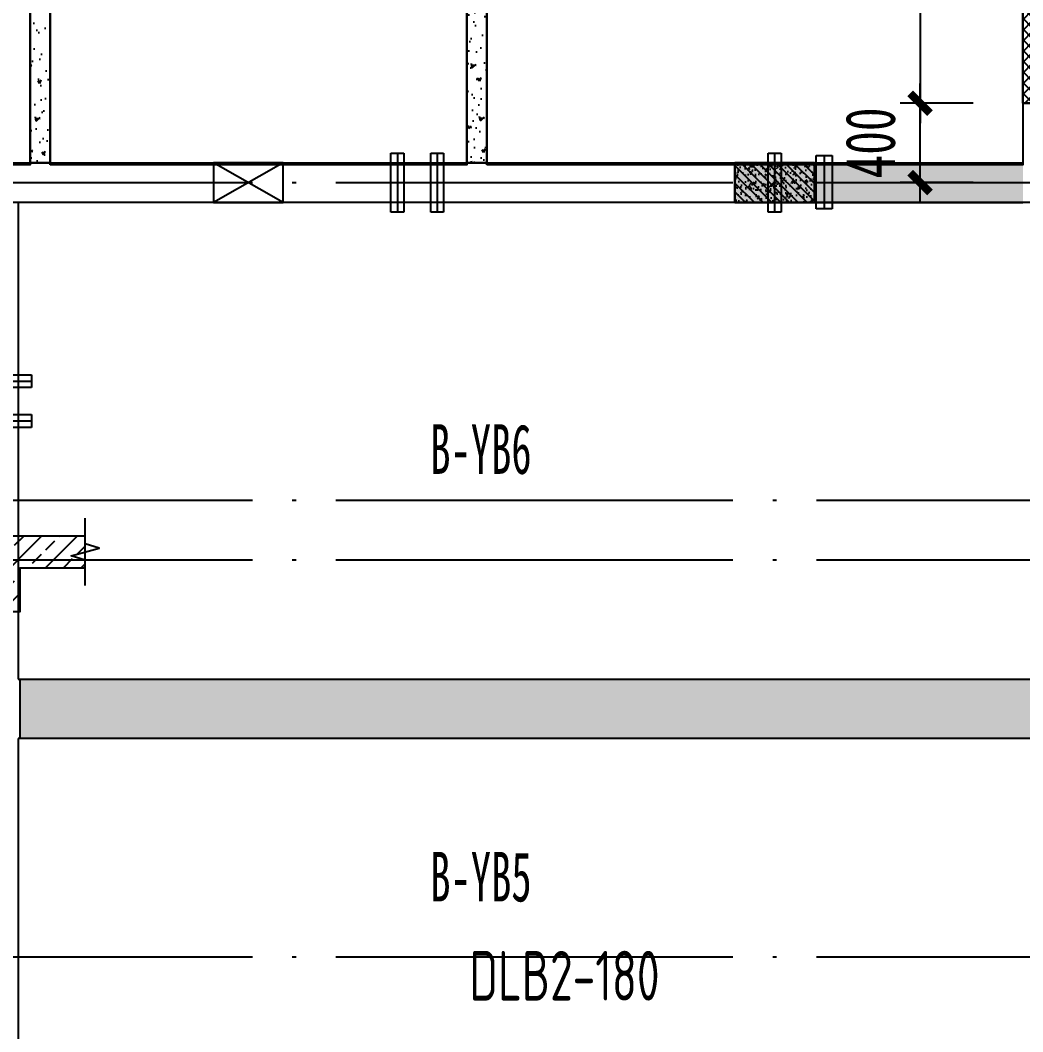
# Model space of a CAD drawing. Extents: x -3200781797 to -8106663, y 494714 to 1244925.
# Drawn here: x -8146250 to -8141201, y 931048 to 936143 of the extents above; entities that cross this region are included whole.
import ezdxf
from ezdxf.enums import TextEntityAlignment as Align
from ezdxf.xclip import XClip

# ---------------------------------------------------------------- set-up
doc = ezdxf.new("R2010")
doc.units = 0
doc.header["$LTSCALE"] = 1000
doc.header["$MEASUREMENT"] = 0
doc.header["$XCLIPFRAME"] = 0
for name, pattern in [('120-墙体$0$CENTER2', [1.125, 0.75, -0.125, 0.125, -0.125]), ('120-墙体$0$CONTINOUS', [0]), ('3#-轴线$0$DOTE', [2.42, 2, -0.2, 0.02, -0.2]), ('3#4#5#$0$DASH', [0.35, 0.25, -0.1]), ('DASH', [0.35, 0.25, -0.1])]:
    doc.linetypes.add(name, pattern=pattern)
doc.layers.get('Defpoints').update_dxf_attribs({"color": 30, "linetype": 'DASH'})
for name, color, linetype in [('120-墙体$0$DUCT-排烟中心线', 5, '120-墙体$0$CENTER2'), ('120-墙体$0$DUCT-排烟管', 2, 'Continuous'), ('120-墙体$0$DUCT-送风中心线', 5, '120-墙体$0$CENTER2'), ('120-墙体$0$DUCT-送风管', 4, 'Continuous'), ('120-墙体$0$S-SLAB-HOLE', 5, 'Continuous'), ('120-墙体$0$S-WALL', 40, 'Continuous'), ('120-墙体$0$S-WALL-BEAM', 120, 'Continuous'), ('120-墙体$0$S-WALL-COLU', 252, '120-墙体$0$CONTINOUS'), ('120-墙体$0$S-WALL-COLU-HATC', 16, 'Continuous'), ('120-墙体$0$S-WALL-HATC', 253, 'Continuous'), ('120-墙体$0$提结构条件', 7, 'Continuous'), ('120-墙体$0$暖-首层和标准层暖通套管_TZ$0$H-暖洞-剪力墙', 6, 'Continuous'), ('120-墙体$0$暖-首层和标准层暖通套管_TZ$0$H-暖洞-穿梁', 3, 'Continuous'), ('3#-轴线$0$A-ANNO-DOTE', 10, '3#-轴线$0$DOTE'), ('3#4#5#$0$DIM', 3, 'Continuous'), ('3#4#5#$0$PC-SLAB', 6, '3#4#5#$0$DASH'), ('3#4#5#$0$S-ANNO-TEXT', 7, 'Continuous'), ('3#4#5#$0$S-PC-FQ-WYQ', 4, 'Continuous'), ('3#4#5#$0$S-PC-SLAB', 6, 'Continuous'), ('3#4#5#$0$S-WALL-HATC', 253, 'Continuous'), ('3#4#5#模板$0$S-SLAB-TEXT', 120, 'Continuous'), ('3#4#5#模板$0$南北楼-结构布置-地上 -新修改$0$S-ANNO-THIN', 3, 'Continuous'), ('3#4#5#模板$0$南北楼-结构布置-地上 -新修改$0$S-SLAB-HATC', 200, 'Continuous')]:
    doc.layers.add(name, color=color, linetype=linetype)
doc.styles.add('3#4#5#$0$外部参照 1$0$宋体', font='', dxfattribs={"width": 0.8})
doc.styles.add('3#4#5#$0$楷体', font='', dxfattribs={"width": 0.7})
doc.styles.add('3#4#5#模板$0$TSSD_Rein', font='tssdeng.shx', dxfattribs={"width": 0.7, "bigfont": 'hztxt.shx'})
doc.styles.get('3#4#5#$0$外部参照 1$0$宋体').set_extended_font_data('SimSun')
doc.styles.get('3#4#5#$0$楷体').set_extended_font_data('KaiTi_GB2312')
doc.dimstyles.new('3#4#5#$0$TSSD_100_100', dxfattribs={"dimtxt": 250, "dimasz": 100, "dimexe": 100, "dimexo": 250, "dimgap": 100, "dimtad": 1, "dimdec": 0, "dimzin": 0, "dimdsep": 46, "dimtxsty": '3#4#5#$0$楷体', "dimblk": '3#4#5#$0$_ArchTick', "dimcen": 0, "dimdle": 100, "dimclrt": 7, "dimadec": 0, "dimazin": 0, "dimtfac": 1, "dimtdec": 0, "dimtix": 1, "dimtmove": 2, "dimatfit": 3, "dimfxl": 1, "dimtolj": 1, "dimtzin": 0, "dimarcsym": 0})

# ---------------------------------------------------------------- blocks, each defined once
blk = doc.blocks.new('3#4#5#模板$0$A$C4139bdaf')
at = {"layer": '3#4#5#模板$0$南北楼-结构布置-地上 -新修改$0$S-SLAB-HATC'}
h = blk.add_hatch(dxfattribs=at)
h.set_pattern_fill('ANSI33', color=256, scale=20, angle=-180)
h.set_pattern_definition([(225, (-76240.41, 14928.69), (89.80256, -89.80256), []), (225, (-76330.21, 14928.69), (89.80256, -89.80256), [63.5, -31.75])])
h.paths.add_polyline_path([(24117.2, 1540), (24550, 1540), (24550, 1760), (24877.2, 1760), (24877.2, 1920), (24550, 1920), (24350, 1920), (24350, 1700), (24117.2, 1700)])
at = {"layer": '3#4#5#模板$0$南北楼-结构布置-地上 -新修改$0$S-ANNO-THIN'}
blk.add_lwpolyline([(24877.2, 1670.4), (24877.2, 1798.4), (24806.8, 1820.8), (24947.6, 1859.2), (24877.2, 1881.6), (24877.2, 2009.6)], dxfattribs=at)
at = {"layer": '3#4#5#模板$0$南北楼-结构布置-地上 -新修改$0$S-SLAB-HATC'}
blk.add_lwpolyline([(24117.2, 1540), (24550, 1540), (24550, 1760), (24877.2, 1760), (24877.2, 1920), (24550, 1920), (24350, 1920), (24350, 1700), (24117.2, 1700)], close=True, dxfattribs=at)
blk = doc.blocks.new('3#4#5#模板$0$banhou-1')
at = {"layer": '3#4#5#模板$0$S-SLAB-TEXT', "style": '3#4#5#模板$0$TSSD_Rein', "width": 0.7}
blk.add_text('DLB2-180', height=250, dxfattribs=at).set_placement((87473.5, 25093), align=Align.BOTTOM_LEFT)
blk = doc.blocks.new('3#4#5#$0$_ArchTick')
at = {"color": 0, "linetype": 'ByBlock', "const_width": 0.4}
blk.add_lwpolyline([(-0.5, -0.5), (0.5, 0.5)], dxfattribs=at)
blk = doc.blocks.new('*D3528')
at = {"layer": '3#4#5#$0$DIM', "color": 0, "lineweight": -2, "transparency": 16777216}
for p, q in [((29082.7, -400), (29082.7, -3000.2)), ((29349.3, -500), (28982.7, -500)), ((29349.3, -2900.2), (28982.7, -2900.2))]:
    blk.add_line(p, q, dxfattribs=at)
at = {"layer": 'Defpoints', "color": 0, "transparency": 16777216}
for p in [(29599.3, -500), (29082.7, -2900.2), (29599.3, -2900.2)]:
    blk.add_point(p, dxfattribs=at)
at = {"layer": '3#4#5#$0$DIM', "color": 0, "lineweight": -2, "transparency": 16777216, "xscale": 100, "yscale": 100, "zscale": 100}
for p, rotation in [((29082.7, -500), 90), ((29082.7, -2900.2), 270)]:
    blk.add_blockref('3#4#5#$0$_ArchTick', p, dxfattribs=dict(at, rotation=rotation))
at = {"layer": '3#4#5#$0$DIM', "color": 7, "transparency": 16777216, "insert": (28857.7, -1700.1), "char_height": 250, "attachment_point": 5, "rotation": 90, "style": '3#4#5#$0$楷体'}
blk.add_mtext('\\A1;2400', dxfattribs=at)
blk = doc.blocks.new('3#4#5#$0$B-YNQ3')
at = {"layer": '3#4#5#$0$S-PC-FQ-WYQ'}
h = blk.add_hatch(dxfattribs=at)
h.set_pattern_fill('ANSI37', color=256, scale=12, angle=90)
h.set_pattern_definition([(135, (-992358.283, 833989.707), (-26.9407684, -26.9407684), []), (225, (-992358.283, 833989.707), (26.9407684, -26.9407684), [])])
h.paths.add_polyline_path([(-130555.6, 319088.3), (-130505.6, 319088.3), (-130505.9, 321488.4), (-130555.9, 321488.4)])
h = blk.add_hatch(dxfattribs=at)
h.set_pattern_fill('ANSI37', color=256, scale=12, angle=90)
h.set_pattern_definition([(135, (-992208.283, 833989.707), (-26.9407684, -26.9407684), []), (225, (-992208.283, 833989.707), (26.9407684, -26.9407684), [])])
h.paths.add_polyline_path([(-130405.6, 319088.3), (-130355.6, 319088.3), (-130355.9, 321488.4), (-130405.9, 321488.4)])
for points in [[(-130555.6, 319088.3), (-130505.6, 319088.3), (-130505.9, 321488.4), (-130555.9, 321488.4)], [(-130555.9, 321488.4), (-130355.9, 321488.4), (-130355.6, 319088.3), (-130555.6, 319088.3)], [(-130405.6, 319088.3), (-130355.6, 319088.3), (-130355.9, 321488.4), (-130405.9, 321488.4)]]:
    blk.add_lwpolyline(points, close=True, dxfattribs=at)
blk = doc.blocks.new('*D3516')
at = {"layer": '3#4#5#$0$DIM', "color": 0, "lineweight": -2, "transparency": 16777216}
for p, q in [((29082.7, -3400), (29082.7, -2800.2)), ((29349.3, -2900.2), (28982.7, -2900.2)), ((29349.3, -3300), (28982.7, -3300))]:
    blk.add_line(p, q, dxfattribs=at)
at = {"layer": 'Defpoints', "color": 0, "transparency": 16777216}
for p in [(29082.7, -2900.2), (29599.3, -2900.2), (29599.3, -3300)]:
    blk.add_point(p, dxfattribs=at)
at = {"layer": '3#4#5#$0$DIM', "color": 0, "lineweight": -2, "transparency": 16777216, "xscale": 100, "yscale": 100, "zscale": 100}
for p, rotation in [((29082.7, -2900.2), 90), ((29082.7, -3300), 270)]:
    blk.add_blockref('3#4#5#$0$_ArchTick', p, dxfattribs=dict(at, rotation=rotation))
at = {"layer": '3#4#5#$0$DIM', "color": 7, "transparency": 16777216, "insert": (28832.7, -3100.1), "char_height": 250, "attachment_point": 5, "rotation": 90, "style": '3#4#5#$0$楷体'}
blk.add_mtext('\\A1;400', dxfattribs=at)
blk = doc.blocks.new('3#4#5#$0$ban3')
at = {"layer": '3#4#5#$0$S-WALL-HATC', "ltscale": 100}
h = blk.add_hatch(dxfattribs=at)
h.set_pattern_fill('AR-CONC', color=256, scale=25, angle=-270, style=0)
h.set_pattern_definition([(140, (0, 0), (15.688034, 179.315046), [18.75, -206.25]), (85, (0, 0), (-188.04803, -34.68783), [15, -165]), (190.4514, (1.3, 14.94), (-172.359886, 144.627345), [15.93505, -175.28553]), (136.1842, (-50, 0), (41.37975, 266.81026), [28.125, -309.375]), (186.6356, (-46.55, 22.23), (-243.52947, 233.66568), [23.90257, -262.92825]), (81.1842, (-50, 0), (-243.52965, 233.66549), [22.5, -247.5]), (111, (-37.5, 25), (100.654723, 149.226763), [18.75, -206.25]), (56, (-37.5, 25), (-181.28751, 60.82883), [15, -165]), (161.4514, (-29.11, 37.44), (-80.632624, 210.05566), [15.93505, -175.28553]), (127.5, (0, 0), (-83.2234635, 3.039964), [0, -163, 0, -167.5, 0, -165.625]), (97.5, (0, 0), (-98.602928, 65.767384), [0, -95.5, 0, -159.25, 0, -63.125]), (57.5, (0, -55.75), (5.638718, 133.455609), [0, -62.5, 0, -195, 0, -258.75]), (47.5, (0, -80.75), (-25.026246, 145.796542), [0, -81.25, 0, -129.5, 0, -183.75])])
h.paths.add_polyline_path([(-216732, 412975), (-216832, 412975), (-216832, 409975), (-216732, 409975)])
h.paths.add_polyline_path([(-214532, 412975), (-214632, 412975), (-214632, 409975), (-214532, 409975)])
h = blk.add_hatch(dxfattribs=at)
h.set_pattern_fill('AR-CONC', color=256, scale=25, angle=-270, style=0)
h.set_pattern_definition([(140, (-37341055835.12, -2020434459.28), (15.68803374565, 179.3150456502), [18.75, -206.25]), (85, (-37341055835.12, -2020434459.28), (-188.048033425, -34.68783340325), [15, -165]), (190.4514, (-37341055833.81, -2020434444.34), (-172.3598855152, 144.6273454285), [15.9350475, -175.285528]), (136.1842, (-37341055885.12, -2020434459.28), (41.3797535823, 266.8102621564), [28.125, -309.375]), (186.6356, (-37341055881.67, -2020434437.04), (-243.5294677251, 233.6656763872), [23.902572, -262.92825]), (81.1842, (-37341055885.12, -2020434459.28), (-243.5296502313, 233.6654862834), [22.5, -247.5]), (111, (-37341055872.62, -2020434434.28), (100.65472266633, 149.2267630296), [18.75, -206.25]), (56, (-37341055872.62, -2020434434.28), (-181.2875112617, 60.8288329804), [15, -165]), (161.4514, (-37341055864.23, -2020434421.84), (-80.6326241775, 210.0556571454), [15.9350475, -175.285528]), (127.5, (-37341055835.116, -2020434459.28), (-83.22346345783, 3.03996382932), [0, -163, 0, -167.5, 0, -165.625]), (97.5, (-37341055835.12, -2020434459.28), (-98.6029279706, 65.76738436054), [0, -95.5, 0, -159.25, 0, -63.125]), (57.5, (-37341055835.116, -2020434515.03), (5.6387179336, 133.4556090431), [0, -62.5, 0, -195, 0, -258.75]), (47.5, (-37341055835.12, -2020434540.03), (-25.02624558308, 145.7965423356), [0, -81.25, 0, -129.5, 0, -183.75])])
h.paths.add_polyline_path([(-214482, 407075), (-214482, 407375), (-220082, 407375), (-220082, 407075)])
at = {"layer": '3#4#5#$0$S-PC-SLAB'}
for points in [[(-216832, 409965), (-216832, 412985), (-219532, 412985), (-219532, 409965)], [(-214632, 409965), (-214632, 412985), (-216732, 412985), (-216732, 409965)], [(-211832, 409965), (-211832, 412985), (-214532, 412985), (-214532, 409965)], [(-214472, 407375), (-220092, 407375), (-220092, 409775), (-214472, 409775)]]:
    blk.add_lwpolyline(points, close=True, dxfattribs=at)
blk.add_lwpolyline([(-214472, 407075), (-214472, 404775), (-221292, 404775), (-221292, 405875), (-220092, 405875), (-220092, 407075), (-214472, 407075)], dxfattribs=at)
at = {"layer": '3#4#5#$0$S-WALL-HATC', "ltscale": 100}
for points in [[(-216732, 409975), (-216732, 412975), (-216832, 412975), (-216832, 409975)], [(-214532, 409975), (-214532, 412975), (-214632, 412975), (-214632, 409975)], [(-214482, 407075), (-214482, 407375), (-220082, 407375), (-220082, 407075)]]:
    blk.add_lwpolyline(points, close=True, dxfattribs=at)
blk = doc.blocks.new('3#4#5#$0$5#')
at = {"layer": '3#4#5#$0$S-ANNO-TEXT', "xscale": -1}
blk.add_blockref('3#4#5#$0$ban3', (-43034.9, -247400.5), dxfattribs=at)
at = {"layer": '3#4#5#$0$PC-SLAB', "linetype": 'ByBlock', "style": '3#4#5#$0$外部参照 1$0$宋体', "width": 0.6}
for s, p in [('B-YB6', (173767.3, 161131.2)), ('B-YB5', (173767.3, 158977.3))]:
    blk.add_text(s, height=250, dxfattribs=at).set_placement(p, align=Align.MIDDLE)
blk = doc.blocks.new('120-墙体$0$retert')
at = {"layer": '120-墙体$0$暖-首层和标准层暖通套管_TZ$0$H-暖洞-剪力墙'}
for p, q in [((55012.6, 61028.7), (54812.7, 61187.7)), ((54812.7, 61028.7), (55012.6, 61187.7))]:
    blk.add_line(p, q, dxfattribs=at)
blk.add_lwpolyline([(55012.6, 61028.7), (55012.6, 61187.7), (54812.7, 61187.7), (54812.7, 61028.7)], close=True, dxfattribs=at)
blk = doc.blocks.new('120-墙体$0$ewrewr')
at = {"layer": '120-墙体$0$暖-首层和标准层暖通套管_TZ$0$H-暖洞-穿梁', "color": 2}
for p, q in [((54898, 62306.1), (54818, 62106.1)), ((54898, 62106.1), (54818, 62306.1))]:
    blk.add_line(p, q, dxfattribs=at)
blk.add_lwpolyline([(54898, 62306.1), (54818, 62306.1), (54818, 62106.1), (54898, 62106.1)], close=True, dxfattribs=at)
blk = doc.blocks.new('120-墙体$0$tretyyt')
at = {"layer": '120-墙体$0$暖-首层和标准层暖通套管_TZ$0$H-暖洞-穿梁', "color": 5}
for p, q in [((52498, 59304.6), (52298, 59384.6)), ((52298, 59304.6), (52498, 59384.6))]:
    blk.add_line(p, q, dxfattribs=at)
blk.add_lwpolyline([(52498, 59304.6), (52498, 59384.6), (52298, 59384.6), (52298, 59304.6)], close=True, dxfattribs=at)
blk = doc.blocks.new('120-墙体$0$rtret')
at = {"layer": '120-墙体$0$暖-首层和标准层暖通套管_TZ$0$H-暖洞-穿梁', "color": 3}
for p, q in [((53777.5, 61921.5), (53618.5, 61721.5)), ((53777.5, 61721.5), (53618.5, 61921.5))]:
    blk.add_line(p, q, dxfattribs=at)
blk.add_lwpolyline([(53777.5, 61921.5), (53618.5, 61921.5), (53618.5, 61721.5), (53777.5, 61721.5)], close=True, dxfattribs=at)
blk = doc.blocks.new('120-墙体$0$A$Ca94620f4')
at = {"layer": '120-墙体$0$DUCT-排烟中心线'}
for p, q in [((-6299.8, -2950.7), (-6299.8, -3249.3)), ((-4600, -2950.7), (-4600, -3249.3)), ((-4400, -2950.7), (-4400, -3249.3)), ((-547.7, -2950.7), (-547.7, -3249.3)), ((-2257.9, -4100), (-2556.6, -4100)), ((-2257.9, -4300), (-2556.6, -4300))]:
    blk.add_line(p, q, dxfattribs=at)
at = {"layer": '120-墙体$0$DUCT-排烟管'}
for p, q in [((-6332.3, -2950.7), (-6332.3, -3249.3)), ((-6267.3, -2950.7), (-6332.3, -2950.7)), ((-6267.3, -3249.3), (-6267.3, -2950.7)), ((-4632.5, -2950.7), (-4632.5, -3249.3)), ((-4567.5, -2950.7), (-4632.5, -2950.7)), ((-4567.5, -3249.3), (-4567.5, -2950.7)), ((-4432.5, -2950.7), (-4432.5, -3249.3)), ((-4367.5, -2950.7), (-4432.5, -2950.7)), ((-4367.5, -3249.3), (-4367.5, -2950.7)), ((-580.2, -2950.7), (-580.2, -3249.3)), ((-515.2, -2950.7), (-580.2, -2950.7)), ((-515.2, -3249.3), (-515.2, -2950.7)), ((-6332.3, -3249.3), (-6267.3, -3249.3)), ((-4632.5, -3249.3), (-4567.5, -3249.3)), ((-4432.5, -3249.3), (-4367.5, -3249.3)), ((-580.2, -3249.3), (-515.2, -3249.3)), ((-2257.9, -4067.5), (-2556.6, -4067.5)), ((-2556.6, -4067.5), (-2556.6, -4132.5)), ((-2257.9, -4132.5), (-2257.9, -4067.5)), ((-2556.6, -4132.5), (-2257.9, -4132.5)), ((-2257.9, -4267.5), (-2556.6, -4267.5)), ((-2556.6, -4267.5), (-2556.6, -4332.5)), ((-2257.9, -4332.5), (-2257.9, -4267.5)), ((-2556.6, -4332.5), (-2257.9, -4332.5))]:
    blk.add_line(p, q, dxfattribs=at)
at = {"layer": '120-墙体$0$DUCT-送风中心线'}
for p, q in [((-6549.8, -2963.7), (-6549.8, -3231)), ((-947.7, -2963.7), (-947.7, -3231)), ((-747.7, -2963.7), (-747.7, -3231))]:
    blk.add_line(p, q, dxfattribs=at)
at = {"layer": '120-墙体$0$DUCT-送风管'}
for p, q in [((-6589.8, -2963.7), (-6589.8, -3231)), ((-6509.8, -2963.7), (-6589.8, -2963.7)), ((-6509.8, -3231), (-6509.8, -2963.7)), ((-787.7, -2963.7), (-787.7, -3231)), ((-707.7, -2963.7), (-787.7, -2963.7)), ((-707.7, -3231), (-707.7, -2963.7)), ((-6589.8, -3231), (-6509.8, -3231)), ((-787.7, -3231), (-707.7, -3231))]:
    blk.add_line(p, q, dxfattribs=at)
at = {"layer": '120-墙体$0$提结构条件', "color": 3}
for p, q in [((-987.7, -3231), (-987.7, -2963.7)), ((-987.7, -2963.7), (-907.7, -2963.7)), ((-907.7, -2963.7), (-907.7, -3231)), ((-907.7, -3231), (-987.7, -3231))]:
    blk.add_line(p, q, dxfattribs=at)
at = {"layer": '120-墙体$0$暖-首层和标准层暖通套管_TZ$0$H-暖洞-穿梁', "color": 6}
for p, q in [((-3823.8, -3000), (-3473.8, -3200)), ((-3823.8, -3200), (-3473.8, -3000))]:
    blk.add_line(p, q, dxfattribs=at)
blk.add_lwpolyline([(-3823.8, -3000), (-3473.8, -3000), (-3473.8, -3200), (-3823.8, -3200)], close=True, dxfattribs=at)
at = {"layer": '120-墙体$0$提结构条件', "rotation": 90}
for name, p in [('120-墙体$0$tretyyt', (51869.6, -52298)), ('120-墙体$0$retert', (57308.2, -54812.7))]:
    blk.add_blockref(name, p, dxfattribs=at)
at = {"layer": '120-墙体$0$提结构条件', "xscale": -1}
blk.add_blockref('120-墙体$0$rtret', (47548, -61721.5), dxfattribs=at)
at = {"layer": '120-墙体$0$提结构条件'}
blk.add_blockref('120-墙体$0$ewrewr', (-57933, -62106.1), dxfattribs=at)
blk = doc.blocks.new('120-墙体$0$A$C8f34f6bc')
at = {"layer": '120-墙体$0$S-SLAB-HOLE'}
for p, q in [((-3150, -400), (-3150, 0)), ((-2800, -400), (-2800, 0)), ((-2800, -400), (-3150, -400))]:
    blk.add_line(p, q, dxfattribs=at)
for points in [[(-2800, 0), (-3061.6, -64.3), (-3150, -400)], [(0, -5000), (-248.2, -4896.9), (-350, -4650)]]:
    blk.add_lwpolyline(points, dxfattribs=at)
blk.add_lwpolyline([(-350, -5000), (-350, -4650), (0, -4650), (0, -5000)], close=True, dxfattribs=at)
for centre, radius in [((-4950, -150), 55), ((-230, -4580), 50)]:
    blk.add_circle(centre, radius, dxfattribs=at)
blk = doc.blocks.new('120-墙体')
at = {"layer": '120-墙体$0$S-WALL-COLU-HATC'}
h = blk.add_hatch(dxfattribs=at)
h.set_pattern_fill('AR-CONC', color=256, scale=10)
h.set_pattern_definition([(50, (-4754.75, -244207.814), (71.726018, -6.275213), [7.5, -82.5]), (355, (-4754.75, -244207.814), (-13.875133, 75.219213), [6, -66]), (100.4514, (-4748.77, -244208.34), (57.850938, 68.943954), [6.37402, -70.114211]), (46.1842, (-4754.75, -244187.81), (106.724105, -16.5519), [11.25, -123.75]), (96.6356, (-4745.86, -244189.19), (93.46627, 97.411787), [9.56103, -105.1713]), (351.1842, (-4754.75, -244187.81), (93.466195, 97.41186), [9, -99]), (21, (-4744.75, -244192.814), (59.690705, -40.261889), [7.5, -82.5]), (326, (-4744.75, -244192.814), (24.331533, 72.515005), [6, -66]), (71.4514, (-4739.775, -244196.17), (84.022263, 32.25305), [6.37402, -70.114211]), (37.5, (-4754.75, -244207.814), (1.2159855, 33.2893854), [0, -65.2, 0, -67, 0, -66.25]), (7.5, (-4754.75, -244207.814), (26.306954, 39.441171), [0, -38.2, 0, -63.7, 0, -25.25]), (327.5, (-4777.05, -244207.814), (53.3822436, -2.2554872), [0, -25, 0, -78, 0, -103.5]), (317.5, (-4787.05, -244207.814), (58.318617, 10.010498), [0, -32.5, 0, -51.8, 0, -73.5])])
h.paths.add_polyline_path([(-6750, -3300), (-6750, -3100), (-6350, -3100), (-6350, -3300)])
h = blk.add_hatch(dxfattribs=at)
h.set_pattern_fill('ANSI31', color=256, scale=250, style=0)
h.set_pattern_definition([(45, (-4754.75, -244207.814), (-22.097087, 22.097087), [])])
h.paths.add_polyline_path([(-6750, -3100), (-6750, -3300), (-6350, -3300), (-6350, -3100)])
at = {"layer": '120-墙体$0$S-WALL-HATC'}
blk.add_hatch(color=256, dxfattribs=at).paths.add_polyline_path([(-6350, -3300), (-6350, -3100), (-7800, -3100), (-7800, -3300)])
at = {"layer": '120-墙体$0$S-WALL'}
for p, q in [((-6350, -3100), (-7800, -3100)), ((-6350, -3300), (-6350, -3100)), ((-6350, -3300), (-7800, -3300))]:
    blk.add_line(p, q, dxfattribs=at)
at = {"layer": '120-墙体$0$S-WALL-BEAM'}
blk.add_lwpolyline([(-6350, -3100), (-6350, -3300), (-1750, -3300), (-1750, -3100)], close=True, dxfattribs=at)
at = {"layer": '120-墙体$0$S-WALL-COLU', "lineweight": -2}
blk.add_lwpolyline([(-6750, -3300), (-6750, -3100), (-6350, -3100), (-6350, -3300)], close=True, dxfattribs=at)
for name, p in [('120-墙体$0$A$Ca94620f4', (-250, -100)), ('120-墙体$0$A$C8f34f6bc', (-100, -100))]:
    blk.add_blockref(name, p)
blk = doc.blocks.new('3#-轴线')
at = {"layer": '3#-轴线$0$A-ANNO-DOTE'}
for points in [[(-3000, -3200), (44800, -3200)], [(-3000, -4800), (44800, -4800)], [(-3000, -5100), (44800, -5100)], [(-3000, -7100), (44800, -7100)]]:
    blk.add_lwpolyline(points, dxfattribs=at)
blk = doc.blocks.new('3#4#5#$0$A$C53EF3948')
at = {"layer": '3#4#5#$0$S-PC-FQ-WYQ', "xscale": -1}
blk.add_blockref('3#4#5#$0$B-YNQ3', (-100756.4, -321988.4), dxfattribs=at)
at = {"layer": '3#4#5#$0$DIM'}
dim = blk.add_linear_dim(base=(29082.7, -2900.2), p1=(29599.3, -500), p2=(29599.3, -2900.2), angle=90, dimstyle='3#4#5#$0$TSSD_100_100', dxfattribs=at)
dim.commit()
dim.dimension.update_dxf_attribs({"geometry": '*D3528', "text_midpoint": (28857.7, -1700.1)})
dim = blk.add_linear_dim(base=(29082.7, -2900.2), p1=(29599.3, -3300), p2=(29599.3, -2900.2), angle=90, dimstyle='3#4#5#$0$TSSD_100_100', dxfattribs=at)
dim.commit()
dim.dimension.update_dxf_attribs({"geometry": '*D3516', "text_midpoint": (28832.7, -3100.1), "dimtype": 128})

msp = doc.modelspace()

# ---------------------------------------------------------------- block references
msp.add_blockref('3#-轴线', (-8170700.4, 938524.6))
at = {"xscale": -1, "rotation": 3.622788229407092e-06}
msp.add_blockref('120-墙体', (-8149000.4, 938524.6), dxfattribs=at)
at = {"layer": '3#4#5#$0$S-ANNO-TEXT'}
msp.add_blockref('3#4#5#$0$A$C53EF3948', (-8170800.4, 938624.8), dxfattribs=at)
at = {"layer": '3#4#5#$0$S-PC-SLAB'}
msp.add_blockref('3#4#5#$0$5#', (-8317697.2, 772849.8), dxfattribs=at)
at = {"layer": '3#4#5#模板$0$S-SLAB-TEXT'}
ref = msp.add_blockref('3#4#5#模板$0$banhou-1', (-8231461.4, 906037.1), dxfattribs=at)
XClip(ref).set_block_clipping_path([(81660.923798101, 21287.4730024564), (102660.923798101, 35476.8525522163)])
msp.add_blockref('3#4#5#模板$0$A$C4139bdaf', (-8170800.4, 931624.6), dxfattribs=at)

doc.saveas('drawing.dxf')
